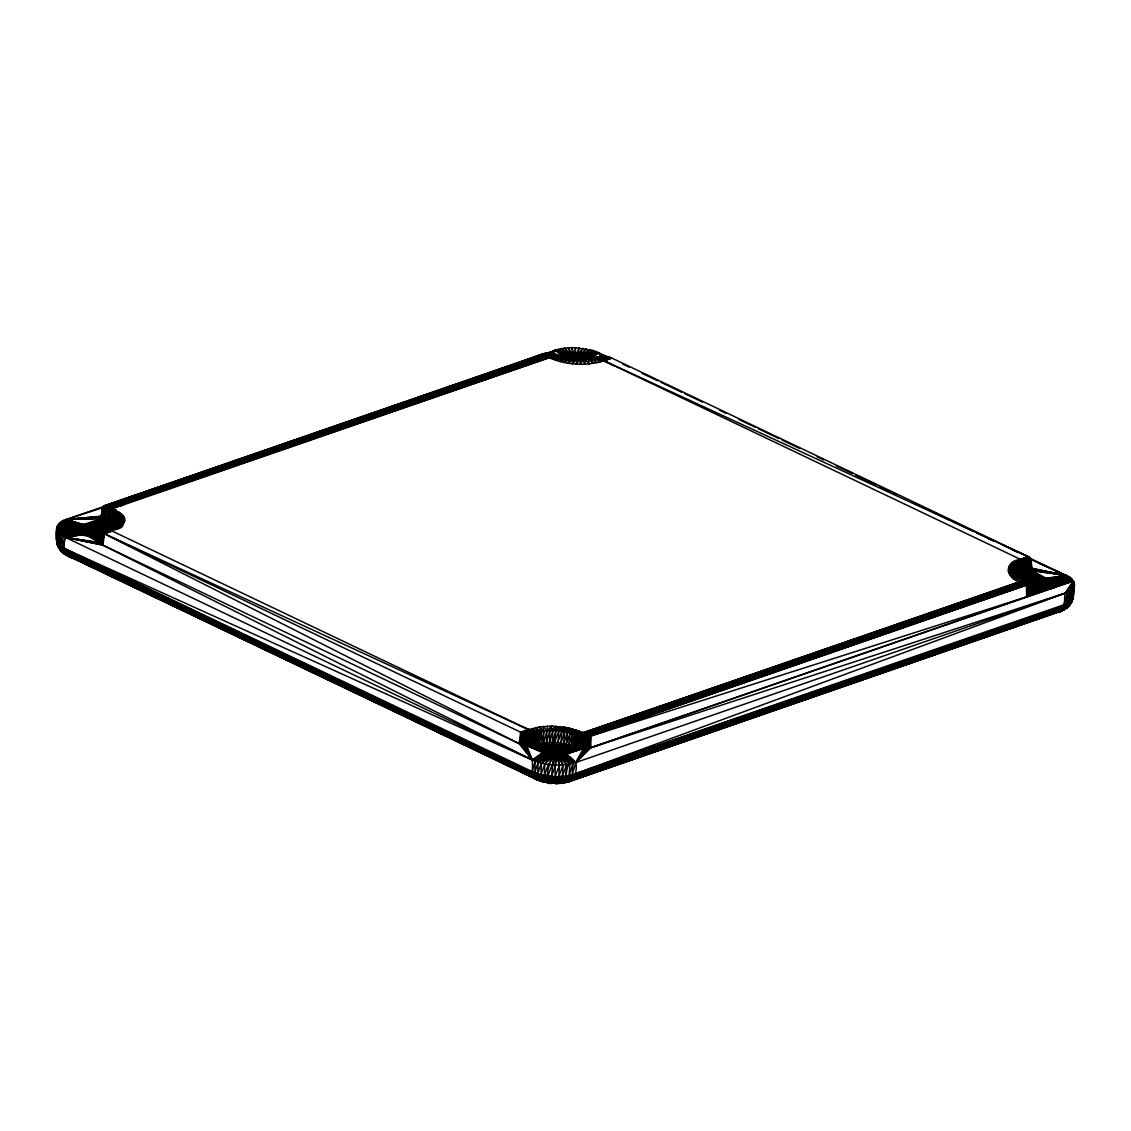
<?xml version="1.0" encoding="UTF-8"?>
<svg xmlns="http://www.w3.org/2000/svg" width="1131" height="1131" viewBox="0 0 1131 1131"><rect width="100%" height="100%" fill="white"/><g stroke="black" fill="none" stroke-linecap="round" stroke-linejoin="round"><path stroke-width="1.5" d="M98.143 532.616L98.157 527.611C62.53 514.69 75.226 546.344 99.754 530.623M105.961 504.992L103.161 506.631L102.78 509.233L111.234 514.916L113.793 519.85L110.711 524.487L101.394 529.704L99.585 541.947L102.03 544.746L519.186 743.675L526.65 745.555L535.896 744.862L543.559 749.655C540.759 758.887 560.071 759.127 565.754 755.056C568.554 745.824 549.242 745.583 543.559 749.655L534.765 745.159L534.807 733.552L528.955 729.566L518.733 725.183M565.302 755.338L565.316 750.334L574.124 747.011L583.243 748.722L590.863 747.69L1064.964 593.224C1076.217 591.937 1076.995 577.927 1065.953 575.396L1026.1 556.395M139.707 494.091L66.262 519.511C56.38 521.377 54.755 531.697 56.564 540.293L59.165 545.1L64.934 548.818L532.418 760.046C545.99 765.814 561.754 766.691 575.891 762.478L590.863 747.69L1027.598 596.489L1030.355 593.987L1029.917 581.617L1027.429 579.086C1012.514 589.845 997.698 561.683 1020.318 559.52L1030.808 561.117L1021.774 565.811L1022.099 577.291L1030.765 573.021L1031.203 559.548L1028.956 556.989L611.885 358.103C600.25 352.561 588.572 361.807 576.612 359.686C564.482 360.45 553.907 349.974 541.735 354.187L500.34 369.498M1054.375 587.738L1054.389 581.08C1047.857 577.446 1036.646 575.721 1031.472 582.112M60.763 548.337L60 547.673L60.325 549.553L57.61 545.665L57.059 537.663L57.497 543.954L63.237 548.973L64.934 548.818L532.093 771.54C539.459 771.526 536.857 778.552 541.48 781.323C549.412 781.464 567.437 788.491 568.059 775.739L574.449 774.184L1064.964 593.224L1073.277 580.995L1074.45 584.048L1072.923 598.893L1069.841 604.901L1064.13 608.464L573.742 778.227C560.439 782.2 545.58 781.365 532.8 775.937L65.655 553.215L59.208 548.563L57.455 542.993M1066.165 606.654L1065.784 607.474L1067.565 606.654L1064.865 609.397L1057.117 612.111C1066.264 612.295 1064.031 598.426 1064.964 593.224L575.891 762.478L563.153 756.413L573.049 763.34L572.145 774.777L575.891 762.478L588.615 748.284L588.686 736.663L1028.164 584.571L1029.988 582.14L581.221 736.903L567.493 732.436L555.872 730.626L544.124 731.121L531.245 734.005L521.547 732.605L104.363 533.747C92.233 527.145 122.615 534.115 123.336 523.893C132.525 511.382 96.616 508.441 123.477 505.331M75.367 531.528L75.452 528.05L56.861 527.159L56.691 538.709M75.777 532.715L75.848 527.484L58.36 524.247L76.399 526.947L76.399 532.192M543.559 754.914L543.559 749.655L533.535 745.386L533.676 733.75L528.955 729.566L539.445 726.922L551.815 726.074L568.709 727.855L582.917 732.605L593.308 729.382M542.937 755.437L543.007 750.206L530.863 745.654L531.245 734.005L528.955 729.566L536.787 732.959L536.942 744.523L544.28 749.16L544.35 754.434M568.059 775.739L558.177 776.573L556.919 783.175L552.677 783.203L552.974 776.446L538.158 773.929M1032.038 584.43L1032.08 580.938L1026.877 580.288M1072.598 594.623L1072.697 599.826L1073.729 589.081M540.448 774.551L541.452 780.475L544.294 781.832L535.02 778.792L532.475 774.947L532.418 760.046L526.65 745.555L527.399 733.906L528.813 729.58L529.972 734.033L529.478 745.697L542.611 750.772L542.527 754.25M547.998 757.247L548.535 747.69L543.969 742.756L543.417 726.441L546.923 730.782L546.655 742.431L548.535 747.69L549.002 757.091M1019.455 574.279L1019.54 568.031L1021.774 565.811L1012.302 563.28L1023.371 564.836L1023.626 576.343L1033.352 579.906L1033.451 586.932M1072.626 599.699L1071.721 601.423L1074.365 585.575L1073.277 580.995L1051.095 587.484L1029.139 595.599L1029.309 583.681L585.08 737.059L581.221 736.903L579.044 748.354L566.942 752.737L580.429 748.538L582.507 737.016L1029.988 582.14M98.736 533.196L98.157 527.611L106.526 524.12L109.764 513.757L116.309 510.251L105.932 511.65L103.6 522.678L95.301 526.099L94.848 534.058L101.832 538.752L93.619 534.299L100.461 539.713L101.663 529.195L112.167 530.792L107.219 526.353L117.907 528.431L109.113 525.477L120.169 527.032L110.711 524.487L121.992 525.519L111.983 523.413L123.336 523.893L112.93 522.282L124.184 522.197L113.538 521.08L124.537 520.458L113.793 519.85L113.185 523.172M565.896 755.918L565.981 750.913L575.227 747.421L577.573 736.21L1028.828 580.033L576.485 735.871L574.124 747.011L564.51 749.796L564.058 757.756M1054.969 586.664L1054.389 581.08L1068.357 576.683L1052.622 580.019L1052.169 587.993M56.974 542.88L56.776 528.686L75.24 528.644L56.861 527.159L57.13 535.642M560.75 776.502C561.782 782.228 554.388 785.07 563.959 782.44C574.817 783.458 577.333 771.13 575.891 762.478L587.357 748.496L587.54 736.847L1028.8 584.133L1029.139 595.599M1039.545 589.251L1038.937 578.224L1030.143 573.516L1030.383 561.598L1020.318 559.52L1029.677 557.47L1020.459 559.35L604.095 360.803C586.31 366.274 566.235 365.157 549.157 357.721L104.292 510.76L102.059 521.631L92.799 525.321L92.261 534.892M543.29 754.448L543.559 749.655L532.22 745.555L532.489 733.906L528.955 729.566L529.972 734.033L528.064 745.654L542.399 751.366L526.65 745.555L528.813 729.58L522.579 732.973L520.232 744.127L532.418 760.046L546.853 755.904L535.147 761.22L532.093 771.54M542.823 775.103L544.364 781.973L554.218 783.133L550.543 782.906L550.387 776.248M1073.107 589.209L1073.361 595.641M564.157 756.003L575.891 762.478L586.028 748.637L586.339 736.988L1029.309 583.681L1029.705 595.09L1051.095 587.484C1044.719 588.572 1035.063 589.095 1031.444 582.719M1031.599 584.996L1031.684 581.518L1028.164 581.235M74.575 558.544C63.944 557.739 62.912 545.99 65.259 537.324L59.18 533.238L57.144 530.213L75.212 529.251L56.776 528.686M99.217 532.135L98.821 528.191L108.237 525.166L111.234 514.916L118.84 511.792L109.764 513.757L108.237 525.166L109.65 526.268L112.393 516.118L120.932 513.432L111.234 514.916L109.65 526.268L99.316 528.799L99.132 531.98M545.283 775.569C544.181 780.659 546.853 784.773 552.691 783.175C541.48 785.395 550.995 758.35 552.168 757.19L544.845 763.877L540.943 774.594L541.396 763.142L549.355 756.667L538.158 762.252L534.779 772.685L535.147 761.22L548.054 756.314L538.158 762.252L537.748 773.717L541.396 763.142L550.726 756.964L551.264 747.337L555.872 730.626L564.623 727.106L549.85 730.584L546.655 742.431L549.864 747.478L550.387 756.936M566.377 754.858L566.475 751.507L576.428 747.789L578.733 736.493L1029.323 580.556L577.573 736.21L576.428 747.789L565.981 750.913L565.712 755.692M603.784 356.307L603.657 360.718L606.357 356.548L603.827 360.732L609.892 357.339L603.968 360.761L611.885 358.103L604.095 360.803L613.539 365.582M1055.449 585.589L1055.053 581.659L1070.393 578.054L1054.389 581.08L1054.035 587.456M1068.187 604.887L1069.799 603.671L1068.512 606.442L1070.548 602.003M1072.951 598.78L1073.163 594.736M1028.432 596.065L1028.164 584.571L1027.4 584.967L1027.598 596.489L1051.095 587.484L1028.432 596.065L1028.8 584.133L585.08 737.059L583.243 748.722L575.891 762.478L565.033 755.55M565.754 755.056L575.891 762.478L584.656 748.708L585.08 737.059L1029.677 583.186L1029.705 595.09L1049.851 587.767L1030.101 594.553L1029.691 581.08L578.733 736.493L577.701 748.1L566.801 752.129L566.617 755.31M1030.808 561.117L1031.218 572.498L1038.937 578.224L1029.394 573.968L1029.832 562.05L1020.318 559.52L1031.034 559.011L1031.67 571.367L1030.765 573.021L1038.937 578.224L1038.399 587.781M99.5 532.743L99.316 528.799L104.222 528.205M566.659 755.466L566.801 752.129L579.044 748.354L579.963 736.719L1029.691 581.08M1020.162 574.704L1020.487 566.885L1010.492 564.793L1021.774 565.811L1020.982 576.753M1055.732 586.211L1055.548 582.253L1072.047 579.496L1055.053 581.659L1054.785 586.438M564.623 727.106L552.847 730.527L552.31 742.19L553.384 758.449M1028.164 584.571L1027.598 596.489L1073.277 580.995C1074.846 585.575 1072.287 596.277 1073.065 597.946M528.686 734.005L528.064 745.654L542.611 750.772L542.343 755.55M1042.457 589.18L1041.792 578.012L1031.67 571.367L1031.203 559.548L1020.416 559.477L1029.139 562.46L1028.503 574.392L1037.608 578.422L1038.074 587.837M56.564 540.293L57.144 530.213L75.353 529.874L57.95 531.74L56.932 541.919M75.183 532.828L75.452 528.05L57.398 525.675L75.848 527.484L75.579 532.263M76.13 531.726L76.399 526.947L59.759 522.904L77.12 526.438L77.191 531.711M76.767 532.814L77.12 526.438L61.555 521.645L77.997 525.986L78.166 533.04M77.544 533.959L77.997 525.986L63.732 520.514L79 525.59L79.269 533.337M78.562 533.549L79 525.59L66.262 519.511L104.787 506.957M102.85 516.019L66.262 519.511L80.131 525.251L79.693 533.21L65.259 537.324L62.573 547.56L62.869 536.052L76.823 531.655L60.834 534.68L58.939 544.789L59.18 533.238L75.678 530.481L57.95 531.74L57.723 543.318L59.18 533.238L76.173 531.075L60.834 534.68L60.565 546.216L62.869 536.052L77.643 532.206L65.259 537.324L532.418 760.046L545.764 755.437M80.838 534.525L81.375 524.968L66.262 519.511L101.931 516.386M82.167 534.327L82.704 524.756L66.262 519.511L102.794 516.669M97.803 533.988L98.157 527.611L108.237 525.166L102.765 522.169L100.871 519.907L102.794 507.126L548.676 353.24L102.568 507.635L100.871 518.747L84.104 524.614L83.567 534.185L65.259 537.324L102.949 545.241L532.418 760.046L544.803 754.928M84.938 535.712L85.56 524.558L100.786 519.327L102.568 508.696L551.264 353.409L102.568 507.635L100.871 519.907L88.515 524.643L87.893 535.811M86.408 535.726L87.03 524.558L100.786 519.327L84.104 524.614L66.262 519.511L102.087 517.136L102.44 513.63M89.363 535.967L89.985 524.798L101.111 520.486L103.147 509.756L553.738 353.805L102.78 509.233L100.871 519.907L87.03 524.558L87.709 535.797M90.805 536.193L91.427 525.024L101.507 521.066L103.656 510.265L554.911 354.088L103.147 509.756L101.507 521.066L89.985 524.798L90.621 536.165M93.647 533.648L94.099 525.675L102.765 522.169L105.056 511.226L549.157 357.721M95.937 534.525L96.389 526.551L104.561 523.144L107.982 512.668L116.309 510.251M96.898 535.034L97.351 527.074L106.526 524.12L107.982 512.668M98.553 532.97L98.821 528.191L109.65 526.268M99.457 532.588L99.641 529.407L104.405 528.559M542.739 754.985L543.007 750.206L529.478 745.697L531.245 734.005M543.926 755.536L544.28 749.16L535.896 744.862L535.84 733.284L528.955 729.566M544.704 756.681L545.156 748.708L536.942 744.523L535.896 744.862L536.787 732.959L532.206 728.491L539.02 732.224L539.077 743.816L546.16 748.312L546.429 756.059M545.722 756.271L546.16 748.312L536.942 744.523L539.02 732.224L535.684 727.615L541.48 731.601L541.424 743.223L547.291 747.973L547.687 757.318M567.903 359.517L568.073 356.322L558.177 349.394L540.307 355.445M546.853 755.932L547.291 747.973L539.077 743.816L536.942 744.523M569.034 359.177L569.204 355.982L561.273 348.701L558.177 349.394L569.204 355.982C575.622 354.837 584.303 354.569 588.714 360.139L598.794 352.688L609.962 358.004M570.278 358.895L570.448 355.714L564.595 348.178L561.273 348.701L570.448 355.714L570.688 360.407M549.327 757.049L549.85 730.584L551.815 726.074L546.923 730.782L543.969 742.756L539.077 743.816L541.48 731.601L539.445 726.922L544.124 731.121L541.424 743.223L548.535 747.69M571.508 360.28L571.777 355.502L568.101 347.839L564.595 348.178L571.777 355.502L572.046 360.224M572.908 360.139L573.177 355.36L571.721 347.669L568.101 347.839L573.177 355.36L573.459 360.11M552.098 758.434L552.72 747.28L558.898 730.866L568.709 727.855L561.867 731.248L555.674 747.365L555.052 758.533M574.364 360.082L575.41 347.698L593.068 350.483L598.794 352.688L602.102 356.774M553.568 758.449L555.872 730.626L568.709 727.855M575.849 360.082L575.41 347.698L571.721 347.669L574.633 355.29L574.916 360.082M577.333 360.167L579.129 347.91L576.103 355.304L576.4 360.11M556.523 758.689L557.145 747.52L560.962 742.883L564.737 731.771L572.611 728.774L561.867 731.248L560.962 742.883L555.674 747.365L556.339 758.661M578.789 360.322L579.058 355.544L582.804 348.291L577.588 355.388L577.87 360.224M557.951 758.915L558.587 747.747L563.719 743.378L567.493 732.436L576.259 729.877L570.066 733.199L566.348 744.014L559.958 748.043L559.421 757.614M580.231 360.549L580.5 355.77L586.381 348.857L579.058 355.544L579.326 360.407M581.603 360.846L581.871 356.067L589.831 349.592L580.5 355.77L580.74 360.662M560.722 757.968L561.259 748.397L568.822 744.749L572.442 734.09L579.623 731.135L570.066 733.199L568.822 744.749L559.958 748.043L560.396 757.869M582.988 359.601L583.172 356.421L593.068 350.483L581.871 356.067L582.097 360.973M562.008 756.752L573.049 763.34L569.077 775.47L569.953 764.033L562.008 756.752L562.46 748.821L571.084 745.598L574.124 747.011L575.467 735.503L582.649 732.535L572.442 734.09L571.084 745.598L561.259 748.397L561.556 756.625M584.19 360.026L584.374 356.831L596.079 351.515L583.172 356.421L583.299 359.715M563.097 757.247L563.549 749.273L573.134 746.545L575.467 735.503L582.776 732.577M585.278 360.492L585.462 357.297L598.794 352.688L601.848 356.661M586.24 361.001L586.423 357.806L598.794 352.688L601.819 356.915M564.963 756.71L565.316 750.334L575.227 747.421L576.485 735.871L1028.192 579.553L575.467 735.503L582.917 732.605L575.467 735.503L1027.429 579.086C1023.272 577.418 1016.458 573.332 1019.54 568.031L1009.149 566.405L1020.487 566.885L1020.812 576.683M566.292 754.702L566.475 751.507L577.701 748.1L579.963 736.719L1029.917 581.617L1030.355 593.987L1048.522 587.979L1030.101 594.553L1029.903 582.677L582.507 737.016L581.829 748.665L566.702 753.939L575.891 762.478L589.788 748.015L590.75 736.125L1026.637 596.871L1027.4 584.967L1026.51 585.307L1026.637 596.871M1031.514 584.699L1031.684 581.518L1028.546 581.56M1031.896 584.133L1032.08 580.938L1028.899 580.839M1032.363 585.179L1032.631 580.401L1025.916 579.199M1033.084 584.685L1033.352 579.906L1023.696 577.658M1033.875 585.83L1034.229 579.454L1025.435 575.495L1025.266 563.945L1017.25 560.623L1027.415 563.167L1027.499 574.746L1035.233 579.044L1035.501 586.805M1034.794 587.017L1035.233 579.044L1025.435 575.495L1027.415 563.167L1020.318 559.52L1031.218 560.085L1031.529 571.933L1040.336 578.082L1040.987 589.18M1035.84 588.276L1036.364 578.704L1027.499 574.746L1028.333 562.842L1020.318 559.52L1031.09 560.608L1031.218 572.498L1040.336 578.082L1039.714 589.237M1037.07 587.993L1037.608 578.422L1027.499 574.746M1041.17 589.18L1041.792 578.012L1031.529 571.933L1031.034 559.011L1020.459 559.407L1028.121 556.551L604.095 360.803M1042.641 589.18L1043.263 578.026L1031.642 570.787L1030.878 566.292M1044.125 589.265L1044.747 578.111L1031.642 570.787L1065.953 575.396L1052.622 580.019L1052.777 588.304M1045.595 589.421L1046.217 578.266L1031.642 570.787M1029.069 558.629L1065.953 575.396L1047.659 578.492L1047.122 588.049L1030.355 593.987L1029.903 582.677L583.794 737.059L581.829 748.665L566.914 753.345L580.429 748.538L581.221 736.903L1029.917 581.617L1030.44 593.407L1045.666 588.177L1030.355 593.987M1048.494 588.346L1049.031 578.789L1065.953 575.396L1038.611 563.082M1049.794 588.7L1050.331 579.143L1065.953 575.396L1031.698 568.214M1050.996 589.124L1051.533 579.553L1065.953 575.396L1030.864 568.313M1053.23 586.904L1053.583 580.528L1068.357 576.683M1055.28 587.031L1055.548 582.253L1073.277 580.995L1071.792 600.01L1065.374 604.265L574.93 773.943L572.88 779.033L570.222 781.224L1062.094 610.74L1064.497 607.729L1065.374 604.265L1063.861 605.863L574.788 775.131C560.849 778.99 545.552 778.156 532.121 772.742L64.962 550.019L63.223 548.026M1055.69 586.056L1055.873 582.861L1073.277 580.995L1067.933 605.41L1066.137 608.337L1058.772 612.083L1060.793 611.419L1062.094 610.74L569.699 781.337C559.746 784.179 572.427 781.309 570.321 775.301M1052.226 587.145L1055.379 585.25L1055.873 582.861M1073.899 585.801L1074.082 582.522M552.974 776.446C559.704 776.078 550.203 786.907 559.011 783.119M558.898 730.866L558.106 742.516L554.19 747.28L554.869 758.519M543.332 753.797L532.418 760.046L525.251 745.386L526.127 733.765L528.658 729.58L523.695 733.284L521.363 744.523L532.418 760.046L543.983 754.377M565.712 776.078L566.631 764.556L560.778 757.021L569.953 764.033C564.016 767.044 569.345 784.9 559.251 783.034M103.373 509.671L103.67 506.165L544.944 353.452M523.893 745.159L524.883 733.552L528.658 729.58L526.127 733.765L523.893 745.159L532.418 760.046L542.838 753.204M1055.986 584.091L1073.277 580.995L1067.494 592.22L1066.491 603.685L1073.277 580.995L1056.015 583.483M563.266 776.333C564.991 779.697 557.442 785.296 563.068 782.779M1068.639 602.569L1069.672 591.089M534.765 745.159L535.84 733.284M1071.467 589.831L1070.421 601.339L1072.867 588.488M1073.46 589.152L1072.754 593.662M1074.45 584.048L1073.319 596.885M542.371 751.974L526.65 745.555L542.512 752.596L532.418 760.046L522.593 744.877L523.695 733.284M567.493 732.436L566.348 744.014L558.587 747.747L559.082 757.53M588.615 748.284L589.76 736.422L590.75 736.125L590.863 747.69L1073.277 580.995L1055.774 584.685M102.808 510.138L103.161 506.631L546.146 353.324L103.67 506.165L103.218 509.303M1022.099 577.291L1023.371 564.836L1014.578 561.881L1025.266 563.945L1023.626 576.343L1034.229 579.454L1034.441 588.276M521.363 744.523L522.579 732.973L528.502 729.552L521.547 732.605L519.186 743.675L532.418 760.046M533.535 745.386L534.807 733.552M587.357 748.496L588.686 736.663L589.76 736.422L589.788 748.015M520.232 744.127L521.547 732.605L528.375 729.509L112.068 531.019L102.808 532.828L100.602 543.686L65.259 537.324L78.605 532.715M572.456 774.792L570.604 780.178L566.094 781.959M94.396 533.903L94.099 525.675L103.6 522.678L105.056 511.226L113.27 508.71L105.932 511.65L104.561 523.144L95.301 526.099L95.541 534.355M100.871 518.747L66.262 519.511L101.521 517.645L102.794 507.126L547.404 353.254L103.161 506.631L101.111 520.486L88.515 524.643L89.179 535.938M102.949 545.241L104.363 533.747L112.011 530.962L104.363 533.747L102.03 544.746L65.259 537.324L80.895 533.592M532.22 745.555L533.676 733.75M574.336 775.117L574.449 774.184M564.553 756.441L564.51 749.796L573.134 746.545L574.562 735.079L582.649 732.535M586.028 748.637L587.54 736.847L588.686 736.663M56.635 539.105L56.578 540.109M102.03 544.746L103.515 533.309L112.068 530.835L101.394 529.704L99.585 541.947L86.479 534.624L99.754 542.541L101.762 531.81L112.011 530.891L102.808 532.828L101.253 544.223L65.259 537.324L82.195 533.945M100.207 538.738L101.394 529.704L112.167 530.792L105.07 527.131M58.473 547.362L57.766 543.46L58.006 546.527M532.489 733.906L530.863 745.654L543.559 749.655M546.923 730.782L547.574 726.159M100.602 543.686L102.214 532.333L112.011 530.891L101.281 530.75L99.556 541.367L87.964 534.709L99.585 541.947L101.451 531.287L112.068 530.835L101.451 531.287M584.656 748.708L586.339 736.988L587.54 736.847M1069.869 601.848L1067.339 607.545L1061.783 610.584L570.194 780.574L572.074 779.683M110.979 525.816L112.393 516.118L122.572 515.156L113.213 517.348L111.163 525.745M100.461 539.713L92.29 534.511L99.698 540.788L89.434 534.723L99.556 541.367L101.267 530.227M101.663 529.195L99.754 542.541L85.009 534.468L65.259 537.324L100.108 543.12L101.762 531.81M1070.986 600.929L1068.965 606.018L1064.158 609.821M100.701 538.144L101.168 534.991M112.252 523.78L113.213 517.348L123.731 516.909L113.68 518.606L112.605 523.611M1072.669 598.78L1069.205 605.82M56.592 540.731L58.36 545.948L65.089 551.15L532.475 774.947C545.298 780.8 560.82 781.662 574.18 777.28L1063.253 608.011L1070.322 603.671L1072.584 598.978M112.944 523.413L113.68 518.606L124.382 518.691L113.793 519.85L113.298 523.045M1073.361 595.811L1071.509 602.597L1065.261 609.086M1073.828 587.06L1071.891 599.967M525.251 745.386L527.399 733.906M100.108 543.12L102.214 532.333M522.593 744.877L524.883 733.552M101.253 544.223L103.515 533.309M1070.364 604.378L1068.427 606.159L1069.021 604.322M1068.795 605.241L1071.156 602.229L1070.52 602.979M1064.002 604.675L1067.494 592.22M552.847 730.527L549.44 742.233L551.264 747.337L551.914 758.449M605.085 356.392L603.657 360.718L602.498 356.279L603.431 360.775L593.464 358.075L596.786 362.698L591.004 358.697L593.04 363.376L588.36 359.177L589.053 363.871L585.547 359.531L584.911 364.154L582.635 359.729L580.655 364.224L579.638 359.771L576.358 364.097L576.612 359.686L572.074 363.744L573.587 359.446L567.861 363.207L570.618 359.05L563.775 362.457L567.734 358.527L559.873 361.524L564.991 357.877L556.212 360.421L562.418 357.099L552.847 359.163L557.908 355.233L549.68 357.721L556 354.427L103.656 510.265L102.059 521.631L91.427 525.024L91.922 534.807M574.562 735.079L571.084 745.598L558.106 742.516L543.969 742.756M57.214 539.614L56.72 541.692L58.105 545.34M547.814 775.951L555.109 757.431L555.137 776.46L559.506 765.065L558.05 757.374L563.125 764.895L562.361 776.318L566.631 764.556L559.449 757.233L563.125 764.895L558.785 776.474L559.506 765.065L556.593 757.445L555.802 765.037L551.49 776.248L553.625 757.346L548.422 764.443L544.336 775.315L544.845 763.877L550.726 756.964M1070.463 604.18L1071.962 601.593L1072.061 598.497L1071.75 600.405M552.889 354.837L555.335 350.257L568.073 356.322L569.204 355.982L569.345 359.107M61.682 547.093L63.887 553.497L70.956 556.989L62.672 552.621L60.325 546.117M570.194 780.574L1058.856 611.433M554.727 783.288L552.677 783.076M552.706 354.385L555.335 350.257L567.069 356.732L568.073 356.322L568.186 359.432M1066.703 607.093L1063.394 610.16M1072.442 599.925L1069.728 602.795L1063.861 605.863L574.93 773.943M1072.216 600.844L1069.516 603.7L1063.607 606.979L573.926 776.856C560.396 780.531 544.845 780.348 532.234 773.873L63.322 549.878L63.237 548.973M57.822 545.806L63.477 550.755L532.234 773.873C545.566 778.623 560.467 780.121 574.152 776.007L1064.808 606.937M1070.916 603.219L1071.481 602.427M552.296 354.399L555.335 350.257L566.193 357.184L567.069 356.732M552.211 354.074L555.335 350.257L565.472 357.679L566.193 357.184M551.871 354.13L555.335 350.257L564.92 358.216L565.472 357.679M1070.831 603.572L1064.497 607.729L574.152 776.007M607.587 356.76L603.827 360.732L608.775 357.014M551.857 353.862L555.335 350.257L543.757 354.526M551.589 353.946L555.335 350.257M1060.652 611.192L1064.752 609.072L1067.056 603.516L1068.555 602.71M59.165 545.1L60.551 550.33L66.079 554.105L533.238 776.827C545.722 781.775 559.958 782.808 572.88 779.033L1062.278 609.793L1067.918 606.88M1062.772 609.934L1067.777 607.008L1062.603 610.415M1068.965 606.018L1066.137 608.337M1019.088 581.772L1024.488 577.644L1016.161 580.062L1022.721 576.556L1013.645 578.506L1021.236 575.396L1011.552 576.867L1020.077 574.195L1009.912 575.156L1019.271 572.95L1008.753 573.403L1018.805 571.692L1008.089 571.622L1018.692 570.448L1018.833 573.573L1018.692 570.448L1007.933 569.854L1018.946 569.218L1019.13 574.067M60.551 550.33L65.273 554.346L533.761 777.605C546.202 782.115 560.693 783.825 573.205 779.061L1063.211 609.75M573.926 776.856L1064.497 607.729M556.113 726.215L549.85 730.584L560.41 726.554M1060.355 610.641L1061.585 609.793M588.389 359.531L598.794 352.688L601.48 356.816M569.699 781.337L570.476 781.139L566.772 781.973M563.959 782.44L561.669 782.808M587.894 358.937L598.794 352.688L601.353 357.142M1029.549 588.021L1033.875 585.66L1029.295 587.145M567.338 781.889L563.606 782.652L565.429 782.256M1061.429 611.051L1065.529 608.902M113.256 508.653L105.056 511.226L113.397 508.54M549.412 357.693L556 354.427L104.292 510.76L102.765 522.169L92.799 525.321L93.237 535.147M1064.172 609.623L568.907 781.521M587.243 358.357L598.794 352.688L600.957 357.085M1063.55 610.104L1059.549 611.885L1061.458 611.122M1057.117 612.111L1059.846 611.249M603.968 360.761L610.938 357.707M1030.27 586.282L1033.07 585.123L1029.705 585.929M1029.394 588.445L1034.837 586.169M552.847 359.163L560.043 356.208M1030.398 588.912L1035.925 586.636L1029.747 588.601M1029.903 589.986L1037.127 587.06L1029.21 589.562M549.68 357.721L557.003 354.809M1029.79 582.762L1030.355 592.828L1044.196 588.162L1030.44 593.407L1029.719 591.669L1039.799 587.71L1029.168 591.103L1038.428 587.413L1030.129 590.043M1026.552 578.648L1019.158 581.532L1027.429 579.086L575.467 735.503M1029.775 587.229L1030.115 592.234L1041.241 587.936L1029.719 591.669M1030.355 592.828L1042.711 588.092L1030.115 592.234M105.932 511.65L113.397 508.809M568.045 781.38L569.133 780.984M104.321 505.741L543.785 353.635M158.071 487.744L231.516 462.325M234.852 461.165L289.932 442.108M298.273 439.21L378.404 411.486M391.75 406.863L525.293 360.648M102.78 509.233L552.522 353.579L102.568 508.696M573.742 779.103L1050.006 614.416M1029.677 583.186L583.794 737.059L583.243 748.722L566.702 753.939M571.226 780.814L567.394 781.973M1029.267 585.547L1032.405 584.543L1029.309 585.095M549.822 357.778L557.908 355.233M1054.686 612.889L1055.944 612.507M571.947 780.15C559.675 783.797 546.287 782.624 534.383 778.284C545.891 783.331 559.336 784.023 571.409 780.588M598.794 352.688L584.374 356.831L584.473 360.139M1053.23 586.749L1073.277 580.995L1055.379 585.25M1057.952 612.168L1060.1 611.631M1054.106 586.296L1073.277 580.995L1054.827 585.787M106.526 524.12L96.389 526.551L96.545 534.85M565.783 782.355L569.133 781.45M1062.673 610.288L572.88 779.033M573.134 746.545L562.46 748.821L562.687 757.077M576.259 729.877L564.737 731.771L563.719 743.378L557.145 747.52L557.781 758.887M1063.621 609.241L1062.546 608.86M64.934 548.818L532.121 772.742L533.973 772.459C532.97 778.736 539.119 781.464 544.294 781.832M1030.27 557.965L1020.459 559.407L1030.723 558.488M561.895 782.906L564.991 782.496M1031.698 568.836L1065.953 575.396L1046.217 578.266L1046.769 587.993M103.147 529.619L99.641 529.407L103.034 529.181M560.453 783.147L562.687 782.906M558.318 783.203L561.075 782.977M1058.63 611.786L1059.379 611.758M66.262 519.511L101.126 518.182M555.59 776.559L558.177 776.573M58.119 546.697L63.704 551.575L534.355 775.965M63.322 549.878L64.792 553.752L67.224 555.561L536.476 779.485L542.06 781.224L535.02 778.792L536.108 779.089M1027.881 580.033L1032.631 580.401L1032.631 585.646M101.762 532.574L98.595 532.333L101.96 532.927M64.368 553.087L535.246 778.043M1020.416 559.477L1031.09 560.608M535.02 778.792L540.42 780.842M534.171 775.159L63.477 550.755M1025.548 578.902L1033.352 579.906M101.111 534.016L97.874 532.828L100.998 533.224M1030.624 569.049L1065.953 575.396L1031.458 570.194L1030.935 561.838M65.259 537.324L99.754 542.541M546.386 782.355L550.543 782.906M546.612 782.511L548.959 782.808M1031.119 569.614L1065.953 575.396M1063.861 605.863L1065.063 606.089M544.364 781.973L546.669 782.341M102.087 528.714L112.167 530.792L104.151 527.47M1062.815 608.959L1063.691 609.142M69.189 556.325L62.672 552.621M542.428 781.535L545.354 782.2M97.874 532.828L101.083 533.578M65.372 553.992L66.248 554.204L65.556 553.455M102.652 528.262L112.167 530.792L103.331 527.838M61.06 551.051L64.792 553.752L535.656 778.609M540.561 781.012L543.629 781.804M101.55 534.61L96.997 533.281L101.394 535.26M258.25 646.366L541.48 781.323M101.38 537.409L95.994 533.691L100.885 535.458M1038.937 578.224L1028.503 574.392L1028.333 562.842M107.219 526.353L115.221 529.69M595.684 357.339L603.431 360.775L601.225 356.307M987.957 538.455L994.389 541.353M1002.419 544.972L1028.121 556.551M536.476 779.485L537.706 780.065M622.714 364.083L629.09 367.123M641.842 373.202L657.79 380.808M660.985 382.32L681.71 392.203M684.905 393.729L702.436 402.085M719.98 410.454L726.356 413.494M739.108 419.573L755.056 427.179M758.237 428.691L778.962 438.574M782.157 440.1L799.702 448.456M817.232 456.825L823.608 459.865M836.36 465.944L852.307 473.55M855.503 475.062L876.228 484.945M879.409 486.471L896.954 494.827M914.498 503.196L920.874 506.236M933.626 512.315L949.573 519.907M952.754 521.433L973.48 531.316M976.675 532.828L994.206 541.198M1011.75 549.553L1018.126 552.592M141.007 589.845L144.188 591.357M262.109 647.512L265.304 649.038M84.146 563.111L73.289 558.021L79.665 561.075M87.327 564.623L108.039 574.506M111.502 576.245L186.134 611.73M187.35 612.168L205.276 620.961M211.228 623.549L229.141 632.328M232.548 633.925L283.344 658.072M284.432 658.44L307.067 669.481M308.296 669.835L330.916 680.848M332.175 681.215L350.002 689.952M353.579 691.606L380.652 704.5M381.811 705.122L404.403 715.753M405.379 716.107L451.792 738.472M453.121 738.868L477.805 750.8M478.823 751.366L501.655 762.153M502.673 762.746L520.783 771.271M526.537 774.113L538.95 780.291M537.282 779.655L64.792 553.752M87.638 564.878L157.789 598.384M160.984 599.911L176.931 607.531M180.112 609.058L255.055 644.854M67.719 555.985L69.316 556.763L68.44 556.198M63.774 552.861L58.501 547.56M63.18 552.027L62.332 551.589L64.665 554.133M593.464 358.075L600.278 361.821M94.863 534.03L101.408 537.621M596.631 357.028L603.431 360.775L599.995 356.392M95.994 533.691L101.154 536.546M1031.67 571.367L1043.263 578.026L1043.941 589.251M67.86 556.07L64.467 554.049M100.009 540.236L90.89 534.652L99.698 540.788M65.273 554.346L67.224 555.561M534.299 777.577L535.133 778.128M93.619 534.299L101.083 539.218M61.908 550.712L61.088 550.161L62.968 552.847M597.677 356.76L603.431 360.775L598.794 356.548M532.8 775.937L534.906 777.421M67.097 554.939L68.072 555.646L65.81 554.869M57.313 544.76L61.526 551.066M532.121 772.742L534.044 774.297M566.306 754.518L575.891 762.478M60.834 549.242L58.741 547.15L60.777 550.783M63.704 551.575L65.655 553.215M538.314 780.136L536.546 777.449L536.009 773.236M61.625 551.716L63.944 553.709M62.276 552.31L59.208 548.563L58.204 544.053M60.791 550.486L61.442 551.405M58.19 546.344L56.734 539.671M60.113 549.836L59.293 546.937M56.79 542.767L57.61 545.665M57.243 543.573L57.313 544.619M1044.747 578.111L1045.412 589.407M85.56 524.558L86.225 535.726M84.104 524.614L84.754 535.726M82.704 524.756L83.227 534.214M1047.659 578.492L1048.154 588.276M81.375 524.968L81.842 534.369M1049.031 578.789L1049.469 588.615M1036.364 578.704L1036.759 588.063M80.131 525.251L80.527 534.595M1050.331 579.143L1050.699 589.011M1019.78 574.52L1019.54 568.031L1008.287 568.101L1018.946 569.218L1019.017 573.912M1030.383 561.598L1030.765 573.021M1051.533 579.553L1051.773 587.809M1029.832 562.05L1030.143 573.516M545.156 748.708L545.326 755.762M1029.139 562.46L1029.394 573.968M585.462 357.297L585.519 360.619M563.549 749.273L563.705 757.572M1053.583 580.528L1053.625 587.187M97.351 527.074L97.393 533.719M520.599 732.195L519.186 743.675L104.363 533.747L528.375 729.509L520.599 732.195M1027.429 579.086L1019.215 581.588L1027.429 579.086M1028.956 556.989L1020.459 559.35L1028.956 556.989"/></g></svg>
